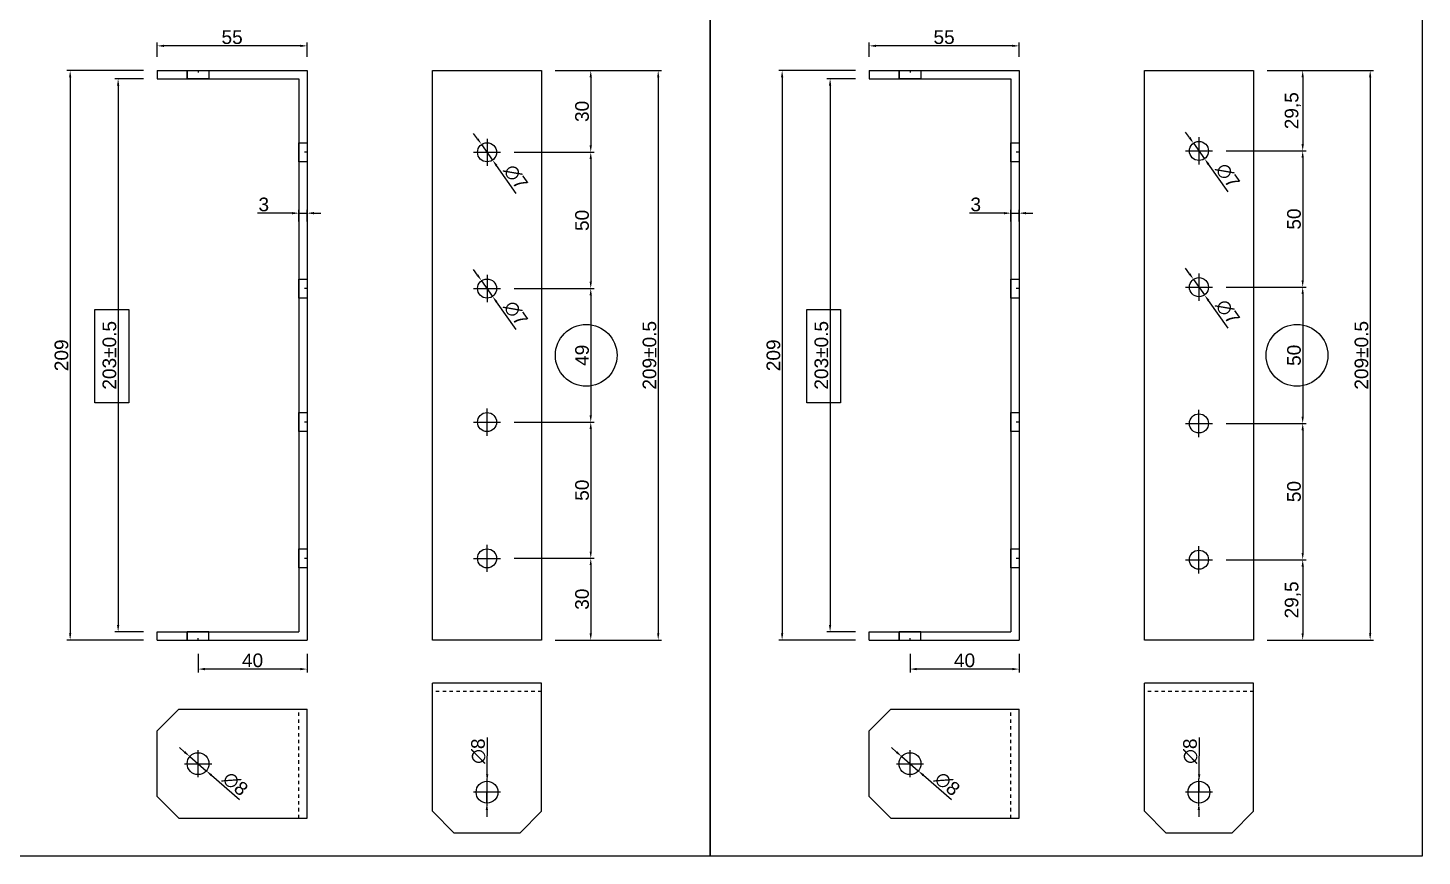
# Model space of a CAD drawing. Header units: millimetres. Extents: x -1052 to 3351, y 0 to 2015.
# Drawn here: x 2840 to 3351, y 624 to 928 of the extents above; entities that cross this region are included whole.
import ezdxf

# ---------------------------------------------------------------- set-up
doc = ezdxf.new("R2010")
doc.units = ezdxf.units.MM
doc.linetypes.add('JIS_02_1.2', pattern=[2.5, 1.25, -1.25])
for name, color, linetype in [('DESCCHILD', 20, 'Continuous'), ('Layer 1', 7, 'Continuous'), ('Layer1-1', 2, 'JIS_02_1.2')]:
    doc.layers.add(name, color=color, linetype=linetype)
doc.layers.add('Layer1', color=50, linetype='Continuous', lineweight=25)
doc.styles.get("Standard").update_dxf_attribs({"font": 'arial.ttf'})
doc.dimstyles.new('ISO-25', dxfattribs={"dimtxt": 5, "dimasz": 2.5, "dimexe": 1.25, "dimexo": 5, "dimtad": 1, "dimtxsty": 'Standard', "dimcen": 2.5, "dimclrd": 5, "dimclre": 5, "dimclrt": 2, "dimadec": 0, "dimazin": 0, "dimtfac": 1, "dimtmove": 0, "dimatfit": 3, "dimfxl": 1, "dimlwe": -1, "dimarcsym": 0})

# ---------------------------------------------------------------- blocks, each defined once
blk = doc.blocks.new('*D462')
at = {"color": 5, "linetype": 'Continuous'}
for p, q in [((2887.47, 917.35), (2887.47, 922.65)), ((2942.47, 917.35), (2942.47, 922.65))]:
    blk.add_line(p, q, dxfattribs=at)
at = {"color": 5, "linetype": 'Continuous', "lineweight": -2}
blk.add_line((2939.97, 921.4), (2889.97, 921.4), dxfattribs=at)
at = {"color": 5}
for points in [[(2889.97, 921.82), (2889.97, 920.99), (2887.47, 921.4)], [(2939.97, 920.99), (2939.97, 921.82), (2942.47, 921.4)]]:
    blk.add_solid(points, dxfattribs=at)
at = {"layer": 'Defpoints', "color": 0}
for p in [(2887.47, 921.4), (2887.47, 912.35), (2942.47, 912.35)]:
    blk.add_point(p, dxfattribs=at)
at = {"color": 2, "insert": (2914.97, 924.57), "char_height": 5, "attachment_point": 5}
blk.add_mtext('55', dxfattribs=at)
blk = doc.blocks.new('*D473')
at = {"color": 5, "linetype": 'Continuous'}
for p, q in [((2882.47, 912.35), (2854.32, 912.35)), ((2882.47, 703.35), (2854.32, 703.35))]:
    blk.add_line(p, q, dxfattribs=at)
at = {"color": 5, "linetype": 'Continuous', "lineweight": -2}
blk.add_line((2855.57, 909.85), (2855.57, 705.85), dxfattribs=at)
at = {"color": 5}
for points in [[(2855.98, 909.85), (2855.15, 909.85), (2855.57, 912.35)], [(2855.15, 705.85), (2855.98, 705.85), (2855.57, 703.35)]]:
    blk.add_solid(points, dxfattribs=at)
at = {"layer": 'Defpoints', "color": 0}
for p in [(2887.47, 912.35), (2855.57, 703.35), (2887.47, 703.35)]:
    blk.add_point(p, dxfattribs=at)
at = {"color": 2, "insert": (2852.39, 807.85), "char_height": 5, "attachment_point": 5, "rotation": 90}
blk.add_mtext('209', dxfattribs=at)
blk = doc.blocks.new('*D474')
at = {"color": 5, "linetype": 'Continuous', "lineweight": -2}
for p, q in [((2936.97, 860.01), (2924.32, 860.01)), ((2939.47, 860.01), (2942.47, 860.01)), ((2944.97, 860.01), (2947.47, 860.01))]:
    blk.add_line(p, q, dxfattribs=at)
at = {"color": 5, "linetype": 'Continuous'}
for p, q in [((2939.47, 856.9), (2939.47, 861.26)), ((2942.47, 856.9), (2942.47, 861.26))]:
    blk.add_line(p, q, dxfattribs=at)
at = {"color": 5}
for points in [[(2936.97, 859.59), (2936.97, 860.42), (2939.47, 860.01)], [(2944.97, 860.42), (2944.97, 859.59), (2942.47, 860.01)]]:
    blk.add_solid(points, dxfattribs=at)
at = {"layer": 'Defpoints', "color": 0}
for p in [(2942.47, 860.01), (2939.47, 851.9), (2942.47, 851.9)]:
    blk.add_point(p, dxfattribs=at)
at = {"color": 2, "insert": (2926.58, 863.19), "char_height": 5, "attachment_point": 5}
blk.add_mtext('3', dxfattribs=at)
blk = doc.blocks.new('*D480')
at = {"color": 5, "linetype": 'Continuous', "lineweight": -2}
for p, q in [((3005, 887.24), (3003.56, 889.28)), ((3006.45, 885.2), (3010.49, 879.49)), ((3019.15, 867.28), (3011.94, 877.45))]:
    blk.add_line(p, q, dxfattribs=at)
at = {"color": 5}
for points in [[(3004.66, 887), (3005.34, 887.48), (3006.45, 885.2)], [(3012.28, 877.69), (3011.6, 877.21), (3010.49, 879.49)]]:
    blk.add_solid(points, dxfattribs=at)
at = {"layer": 'Defpoints', "color": 0}
for p in [(3006.45, 885.2), (3010.49, 879.49)]:
    blk.add_point(p, dxfattribs=at)
at = {"color": 2, "insert": (3018.97, 873.26), "char_height": 5, "attachment_point": 5, "rotation": 305.3226}
blk.add_mtext('∅7', dxfattribs=at)
blk = doc.blocks.new('*D484')
at = {"color": 5, "linetype": 'Continuous', "lineweight": -2}
for p, q in [((3008.54, 654.04), (3008.67, 667.55)), ((3008.43, 643.54), (3008.51, 651.54)), ((3008.4, 641.04), (3008.38, 638.54))]:
    blk.add_line(p, q, dxfattribs=at)
at = {"color": 5}
for points in [[(3008.12, 654.04), (3008.95, 654.03), (3008.51, 651.54)], [(3008.82, 641.04), (3007.99, 641.04), (3008.43, 643.54)]]:
    blk.add_solid(points, dxfattribs=at)
at = {"layer": 'Defpoints', "color": 0}
for p in [(3008.51, 651.54), (3008.43, 643.54)]:
    blk.add_point(p, dxfattribs=at)
at = {"color": 2, "insert": (3005.3, 662.59), "char_height": 5, "attachment_point": 5, "rotation": 89.4223}
blk.add_mtext('∅8', dxfattribs=at)
blk = doc.blocks.new('*D485')
at = {"layer": 'Defpoints', "color": 0}
for p in [(2887.47, 909.35), (2873.16, 706.35), (2887.47, 706.35)]:
    blk.add_point(p, dxfattribs=at)
at = {"layer": 'Layer 1', "color": 5, "linetype": 'Continuous'}
for p, q in [((2882.47, 909.35), (2871.91, 909.35)), ((2882.47, 706.35), (2871.91, 706.35))]:
    blk.add_line(p, q, dxfattribs=at)
at = {"layer": 'Layer 1', "color": 5, "linetype": 'Continuous', "lineweight": -2}
blk.add_line((2873.16, 906.85), (2873.16, 708.85), dxfattribs=at)
at = {"layer": 'Layer 1', "color": 5}
for points in [[(2873.58, 906.85), (2872.75, 906.85), (2873.16, 909.35)], [(2872.75, 708.85), (2873.58, 708.85), (2873.16, 706.35)]]:
    blk.add_solid(points, dxfattribs=at)
at = {"layer": 'Layer 1', "color": 2, "insert": (2869.98, 807.85), "char_height": 5, "attachment_point": 5, "rotation": 90}
blk.add_mtext('203%%P0.5', dxfattribs=at)
blk = doc.blocks.new('*D486')
at = {"layer": 'Defpoints', "color": 0}
for p in [(3028.47, 912.35), (3028.47, 703.35), (3071.26, 703.35)]:
    blk.add_point(p, dxfattribs=at)
at = {"layer": 'Layer 1', "color": 5, "linetype": 'Continuous'}
for p, q in [((3033.47, 912.35), (3072.51, 912.35)), ((3033.47, 703.35), (3072.51, 703.35))]:
    blk.add_line(p, q, dxfattribs=at)
at = {"layer": 'Layer 1', "color": 5, "linetype": 'Continuous', "lineweight": -2}
blk.add_line((3071.26, 909.85), (3071.26, 705.85), dxfattribs=at)
at = {"layer": 'Layer 1', "color": 5}
for points in [[(3071.68, 909.85), (3070.85, 909.85), (3071.26, 912.35)], [(3070.85, 705.85), (3071.68, 705.85), (3071.26, 703.35)]]:
    blk.add_solid(points, dxfattribs=at)
at = {"layer": 'Layer 1', "color": 2, "insert": (3068.08, 807.85), "char_height": 5, "attachment_point": 5, "rotation": 90}
blk.add_mtext('209%%P0.5', dxfattribs=at)
blk = doc.blocks.new('*D487')
at = {"color": 5, "linetype": 'Continuous', "lineweight": -2}
for p, q in [((3005, 837.24), (3003.56, 839.28)), ((3006.45, 835.2), (3010.49, 829.49)), ((3019.15, 817.28), (3011.94, 827.45))]:
    blk.add_line(p, q, dxfattribs=at)
at = {"color": 5}
for points in [[(3004.66, 837), (3005.34, 837.48), (3006.45, 835.2)], [(3012.28, 827.69), (3011.6, 827.21), (3010.49, 829.49)]]:
    blk.add_solid(points, dxfattribs=at)
at = {"layer": 'Defpoints', "color": 0}
for p in [(3006.45, 835.2), (3010.49, 829.49)]:
    blk.add_point(p, dxfattribs=at)
at = {"color": 2, "insert": (3018.97, 823.26), "char_height": 5, "attachment_point": 5, "rotation": 305.3226}
blk.add_mtext('∅7', dxfattribs=at)
blk = doc.blocks.new('*D488')
at = {"layer": 'Defpoints', "color": 0}
for p in [(3028.47, 912.35), (3013.47, 882.35), (3046.52, 882.35)]:
    blk.add_point(p, dxfattribs=at)
at = {"layer": 'Layer 1', "color": 5, "linetype": 'Continuous'}
for p, q in [((3033.47, 912.35), (3047.77, 912.35)), ((3018.47, 882.35), (3047.77, 882.35))]:
    blk.add_line(p, q, dxfattribs=at)
at = {"layer": 'Layer 1', "color": 5, "linetype": 'Continuous', "lineweight": -2}
blk.add_line((3046.52, 909.85), (3046.52, 884.85), dxfattribs=at)
at = {"layer": 'Layer 1', "color": 5}
for points in [[(3046.93, 909.85), (3046.1, 909.85), (3046.52, 912.35)], [(3046.1, 884.85), (3046.93, 884.85), (3046.52, 882.35)]]:
    blk.add_solid(points, dxfattribs=at)
at = {"layer": 'Layer 1', "color": 2, "insert": (3043.34, 897.35), "char_height": 5, "attachment_point": 5, "rotation": 90}
blk.add_mtext('30', dxfattribs=at)
blk = doc.blocks.new('*D489')
at = {"layer": 'Defpoints', "color": 0}
for p in [(3013.47, 882.35), (3013.47, 832.35), (3046.52, 832.35)]:
    blk.add_point(p, dxfattribs=at)
at = {"layer": 'Layer 1', "color": 5, "linetype": 'Continuous'}
for p, q in [((3018.47, 882.35), (3047.77, 882.35)), ((3018.47, 832.35), (3047.77, 832.35))]:
    blk.add_line(p, q, dxfattribs=at)
at = {"layer": 'Layer 1', "color": 5, "linetype": 'Continuous', "lineweight": -2}
blk.add_line((3046.52, 879.85), (3046.52, 834.85), dxfattribs=at)
at = {"layer": 'Layer 1', "color": 5}
for points in [[(3046.93, 879.85), (3046.1, 879.85), (3046.52, 882.35)], [(3046.1, 834.85), (3046.93, 834.85), (3046.52, 832.35)]]:
    blk.add_solid(points, dxfattribs=at)
at = {"layer": 'Layer 1', "color": 2, "insert": (3043.34, 857.35), "char_height": 5, "attachment_point": 5, "rotation": 90}
blk.add_mtext('50', dxfattribs=at)
blk = doc.blocks.new('*D490')
at = {"layer": 'Defpoints', "color": 0}
for p in [(3013.47, 832.35), (3013.47, 783.35), (3046.52, 783.35)]:
    blk.add_point(p, dxfattribs=at)
at = {"layer": 'Layer 1', "color": 5, "linetype": 'Continuous'}
for p, q in [((3018.47, 832.35), (3047.77, 832.35)), ((3018.47, 783.35), (3047.77, 783.35))]:
    blk.add_line(p, q, dxfattribs=at)
at = {"layer": 'Layer 1', "color": 5, "linetype": 'Continuous', "lineweight": -2}
blk.add_line((3046.52, 829.85), (3046.52, 785.85), dxfattribs=at)
at = {"layer": 'Layer 1', "color": 5}
for points in [[(3046.93, 829.85), (3046.1, 829.85), (3046.52, 832.35)], [(3046.1, 785.85), (3046.93, 785.85), (3046.52, 783.35)]]:
    blk.add_solid(points, dxfattribs=at)
at = {"layer": 'Layer 1', "color": 2, "insert": (3043.34, 807.85), "char_height": 5, "attachment_point": 5, "rotation": 90}
blk.add_mtext('49', dxfattribs=at)
blk = doc.blocks.new('*D491')
at = {"layer": 'Defpoints', "color": 0}
for p in [(3013.47, 783.35), (3013.47, 733.35), (3046.52, 733.35)]:
    blk.add_point(p, dxfattribs=at)
at = {"layer": 'Layer 1', "color": 5, "linetype": 'Continuous'}
for p, q in [((3018.47, 783.35), (3047.77, 783.35)), ((3018.47, 733.35), (3047.77, 733.35))]:
    blk.add_line(p, q, dxfattribs=at)
at = {"layer": 'Layer 1', "color": 5, "linetype": 'Continuous', "lineweight": -2}
blk.add_line((3046.52, 780.85), (3046.52, 735.85), dxfattribs=at)
at = {"layer": 'Layer 1', "color": 5}
for points in [[(3046.93, 780.85), (3046.1, 780.85), (3046.52, 783.35)], [(3046.1, 735.85), (3046.93, 735.85), (3046.52, 733.35)]]:
    blk.add_solid(points, dxfattribs=at)
at = {"layer": 'Layer 1', "color": 2, "insert": (3043.34, 758.35), "char_height": 5, "attachment_point": 5, "rotation": 90}
blk.add_mtext('50', dxfattribs=at)
blk = doc.blocks.new('*D492')
at = {"layer": 'Defpoints', "color": 0}
for p in [(3013.47, 733.35), (3028.47, 703.35), (3046.52, 703.35)]:
    blk.add_point(p, dxfattribs=at)
at = {"layer": 'Layer 1', "color": 5, "linetype": 'Continuous'}
for p, q in [((3018.47, 733.35), (3047.77, 733.35)), ((3033.47, 703.35), (3047.77, 703.35))]:
    blk.add_line(p, q, dxfattribs=at)
at = {"layer": 'Layer 1', "color": 5, "linetype": 'Continuous', "lineweight": -2}
blk.add_line((3046.52, 730.85), (3046.52, 705.85), dxfattribs=at)
at = {"layer": 'Layer 1', "color": 5}
for points in [[(3046.93, 730.85), (3046.1, 730.85), (3046.52, 733.35)], [(3046.1, 705.85), (3046.93, 705.85), (3046.52, 703.35)]]:
    blk.add_solid(points, dxfattribs=at)
at = {"layer": 'Layer 1', "color": 2, "insert": (3043.34, 718.35), "char_height": 5, "attachment_point": 5, "rotation": 90}
blk.add_mtext('30', dxfattribs=at)
blk = doc.blocks.new('*D526')
at = {"layer": 'Defpoints', "color": 0}
for p in [(2902.47, 703.35), (2942.47, 703.35), (2902.47, 692.71)]:
    blk.add_point(p, dxfattribs=at)
at = {"layer": 'Layer 1', "color": 5, "linetype": 'Continuous'}
for p, q in [((2902.47, 698.35), (2902.47, 691.46)), ((2942.47, 698.35), (2942.47, 691.46))]:
    blk.add_line(p, q, dxfattribs=at)
at = {"layer": 'Layer 1', "color": 5, "linetype": 'Continuous', "lineweight": -2}
blk.add_line((2939.97, 692.71), (2904.97, 692.71), dxfattribs=at)
at = {"layer": 'Layer 1', "color": 5}
for points in [[(2904.97, 693.13), (2904.97, 692.29), (2902.47, 692.71)], [(2939.97, 692.29), (2939.97, 693.13), (2942.47, 692.71)]]:
    blk.add_solid(points, dxfattribs=at)
at = {"layer": 'Layer 1', "color": 2, "insert": (2922.47, 695.89), "char_height": 5, "attachment_point": 5}
blk.add_mtext('40', dxfattribs=at)
blk = doc.blocks.new('*D527')
at = {"layer": 'Defpoints', "color": 0}
for p in [(2899.45, 660.61), (2905.5, 655.38)]:
    blk.add_point(p, dxfattribs=at)
at = {"layer": 'Layer 1', "color": 5, "linetype": 'Continuous', "lineweight": -2}
for p, q in [((2897.56, 662.25), (2895.66, 663.88)), ((2899.45, 660.61), (2905.5, 655.38)), ((2907.39, 653.75), (2917.73, 644.81))]:
    blk.add_line(p, q, dxfattribs=at)
at = {"layer": 'Layer 1', "color": 5}
for points in [[(2897.28, 661.93), (2897.83, 662.56), (2899.45, 660.61)], [(2907.66, 654.06), (2907.12, 653.43), (2905.5, 655.38)]]:
    blk.add_solid(points, dxfattribs=at)
at = {"layer": 'Layer 1', "color": 2, "insert": (2916.13, 650.58), "char_height": 5, "attachment_point": 5, "rotation": 319.1592}
blk.add_mtext('∅8', dxfattribs=at)
blk = doc.blocks.new('*D641')
at = {"color": 5, "linetype": 'Continuous'}
for p, q in [((3148.62, 917.35), (3148.62, 922.65)), ((3203.62, 917.35), (3203.62, 922.65))]:
    blk.add_line(p, q, dxfattribs=at)
at = {"color": 5, "linetype": 'Continuous', "lineweight": -2}
blk.add_line((3201.12, 921.4), (3151.12, 921.4), dxfattribs=at)
at = {"color": 5}
for points in [[(3151.12, 921.82), (3151.12, 920.99), (3148.62, 921.4)], [(3201.12, 920.99), (3201.12, 921.82), (3203.62, 921.4)]]:
    blk.add_solid(points, dxfattribs=at)
at = {"layer": 'Defpoints', "color": 0}
for p in [(3148.62, 921.4), (3148.62, 912.35), (3203.62, 912.35)]:
    blk.add_point(p, dxfattribs=at)
at = {"color": 2, "insert": (3176.12, 924.57), "char_height": 5, "attachment_point": 5}
blk.add_mtext('55', dxfattribs=at)
blk = doc.blocks.new('*D652')
at = {"color": 5, "linetype": 'Continuous'}
for p, q in [((3143.62, 912.35), (3115.46, 912.35)), ((3143.62, 703.35), (3115.46, 703.35))]:
    blk.add_line(p, q, dxfattribs=at)
at = {"color": 5, "linetype": 'Continuous', "lineweight": -2}
blk.add_line((3116.71, 909.85), (3116.71, 705.85), dxfattribs=at)
at = {"color": 5}
for points in [[(3117.13, 909.85), (3116.3, 909.85), (3116.71, 912.35)], [(3116.3, 705.85), (3117.13, 705.85), (3116.71, 703.35)]]:
    blk.add_solid(points, dxfattribs=at)
at = {"layer": 'Defpoints', "color": 0}
for p in [(3148.62, 912.35), (3116.71, 703.35), (3148.62, 703.35)]:
    blk.add_point(p, dxfattribs=at)
at = {"color": 2, "insert": (3113.53, 807.85), "char_height": 5, "attachment_point": 5, "rotation": 90}
blk.add_mtext('209', dxfattribs=at)
blk = doc.blocks.new('*D653')
at = {"color": 5, "linetype": 'Continuous', "lineweight": -2}
for p, q in [((3198.12, 860.01), (3185.47, 860.01)), ((3200.62, 860.01), (3203.62, 860.01)), ((3206.12, 860.01), (3208.62, 860.01))]:
    blk.add_line(p, q, dxfattribs=at)
at = {"color": 5, "linetype": 'Continuous'}
for p, q in [((3200.62, 856.9), (3200.62, 861.26)), ((3203.62, 856.9), (3203.62, 861.26))]:
    blk.add_line(p, q, dxfattribs=at)
at = {"color": 5}
for points in [[(3198.12, 859.59), (3198.12, 860.42), (3200.62, 860.01)], [(3206.12, 860.42), (3206.12, 859.59), (3203.62, 860.01)]]:
    blk.add_solid(points, dxfattribs=at)
at = {"layer": 'Defpoints', "color": 0}
for p in [(3203.62, 860.01), (3200.62, 851.9), (3203.62, 851.9)]:
    blk.add_point(p, dxfattribs=at)
at = {"color": 2, "insert": (3187.73, 863.19), "char_height": 5, "attachment_point": 5}
blk.add_mtext('3', dxfattribs=at)
blk = doc.blocks.new('*D654')
at = {"color": 5, "linetype": 'Continuous', "lineweight": -2}
for p, q in [((3266.14, 887.74), (3264.7, 889.78)), ((3267.59, 885.7), (3271.64, 879.99)), ((3280.29, 867.78), (3273.08, 877.95))]:
    blk.add_line(p, q, dxfattribs=at)
at = {"color": 5}
for points in [[(3265.8, 887.5), (3266.48, 887.98), (3267.59, 885.7)], [(3273.42, 878.19), (3272.74, 877.71), (3271.64, 879.99)]]:
    blk.add_solid(points, dxfattribs=at)
at = {"layer": 'Defpoints', "color": 0}
for p in [(3267.59, 885.7), (3271.64, 879.99)]:
    blk.add_point(p, dxfattribs=at)
at = {"color": 2, "insert": (3280.12, 873.76), "char_height": 5, "attachment_point": 5, "rotation": 305.3226}
blk.add_mtext('∅7', dxfattribs=at)
blk = doc.blocks.new('*D657')
at = {"color": 5, "linetype": 'Continuous', "lineweight": -2}
for p, q in [((3269.68, 654.04), (3269.82, 667.55)), ((3269.57, 643.54), (3269.65, 651.54)), ((3269.55, 641.04), (3269.52, 638.54))]:
    blk.add_line(p, q, dxfattribs=at)
at = {"color": 5}
for points in [[(3269.26, 654.04), (3270.1, 654.03), (3269.65, 651.54)], [(3269.96, 641.04), (3269.13, 641.04), (3269.57, 643.54)]]:
    blk.add_solid(points, dxfattribs=at)
at = {"layer": 'Defpoints', "color": 0}
for p in [(3269.65, 651.54), (3269.57, 643.54)]:
    blk.add_point(p, dxfattribs=at)
at = {"color": 2, "insert": (3266.45, 662.59), "char_height": 5, "attachment_point": 5, "rotation": 89.4223}
blk.add_mtext('∅8', dxfattribs=at)
blk = doc.blocks.new('*D658')
at = {"layer": 'Defpoints', "color": 0}
for p in [(3148.62, 909.35), (3134.31, 706.35), (3148.62, 706.35)]:
    blk.add_point(p, dxfattribs=at)
at = {"layer": 'Layer 1', "color": 5, "linetype": 'Continuous'}
for p, q in [((3143.62, 909.35), (3133.06, 909.35)), ((3143.62, 706.35), (3133.06, 706.35))]:
    blk.add_line(p, q, dxfattribs=at)
at = {"layer": 'Layer 1', "color": 5, "linetype": 'Continuous', "lineweight": -2}
blk.add_line((3134.31, 906.85), (3134.31, 708.85), dxfattribs=at)
at = {"layer": 'Layer 1', "color": 5}
for points in [[(3134.72, 906.85), (3133.89, 906.85), (3134.31, 909.35)], [(3133.89, 708.85), (3134.72, 708.85), (3134.31, 706.35)]]:
    blk.add_solid(points, dxfattribs=at)
at = {"layer": 'Layer 1', "color": 2, "insert": (3131.13, 807.85), "char_height": 5, "attachment_point": 5, "rotation": 90}
blk.add_mtext('203%%P0.5', dxfattribs=at)
blk = doc.blocks.new('*D659')
at = {"layer": 'Defpoints', "color": 0}
for p in [(3289.61, 912.35), (3289.61, 703.35), (3332.41, 703.35)]:
    blk.add_point(p, dxfattribs=at)
at = {"layer": 'Layer 1', "color": 5, "linetype": 'Continuous'}
for p, q in [((3294.61, 912.35), (3333.66, 912.35)), ((3294.61, 703.35), (3333.66, 703.35))]:
    blk.add_line(p, q, dxfattribs=at)
at = {"layer": 'Layer 1', "color": 5, "linetype": 'Continuous', "lineweight": -2}
blk.add_line((3332.41, 909.85), (3332.41, 705.85), dxfattribs=at)
at = {"layer": 'Layer 1', "color": 5}
for points in [[(3332.82, 909.85), (3331.99, 909.85), (3332.41, 912.35)], [(3331.99, 705.85), (3332.82, 705.85), (3332.41, 703.35)]]:
    blk.add_solid(points, dxfattribs=at)
at = {"layer": 'Layer 1', "color": 2, "insert": (3329.23, 807.85), "char_height": 5, "attachment_point": 5, "rotation": 90}
blk.add_mtext('209%%P0.5', dxfattribs=at)
blk = doc.blocks.new('*D660')
at = {"color": 5, "linetype": 'Continuous', "lineweight": -2}
for p, q in [((3266.14, 837.74), (3264.7, 839.78)), ((3267.59, 835.7), (3271.64, 829.99)), ((3280.29, 817.78), (3273.08, 827.95))]:
    blk.add_line(p, q, dxfattribs=at)
at = {"color": 5}
for points in [[(3265.8, 837.5), (3266.48, 837.98), (3267.59, 835.7)], [(3273.42, 828.19), (3272.74, 827.71), (3271.64, 829.99)]]:
    blk.add_solid(points, dxfattribs=at)
at = {"layer": 'Defpoints', "color": 0}
for p in [(3267.59, 835.7), (3271.64, 829.99)]:
    blk.add_point(p, dxfattribs=at)
at = {"color": 2, "insert": (3280.12, 823.76), "char_height": 5, "attachment_point": 5, "rotation": 305.3226}
blk.add_mtext('∅7', dxfattribs=at)
blk = doc.blocks.new('*D661')
at = {"layer": 'Defpoints', "color": 0}
for p in [(3289.61, 912.35), (3274.61, 882.85), (3307.66, 882.85)]:
    blk.add_point(p, dxfattribs=at)
at = {"layer": 'Layer 1', "color": 5, "linetype": 'Continuous'}
for p, q in [((3294.61, 912.35), (3308.91, 912.35)), ((3279.61, 882.85), (3308.91, 882.85))]:
    blk.add_line(p, q, dxfattribs=at)
at = {"layer": 'Layer 1', "color": 5, "linetype": 'Continuous', "lineweight": -2}
blk.add_line((3307.66, 909.85), (3307.66, 885.35), dxfattribs=at)
at = {"layer": 'Layer 1', "color": 5}
for points in [[(3308.08, 909.85), (3307.24, 909.85), (3307.66, 912.35)], [(3307.24, 885.35), (3308.08, 885.35), (3307.66, 882.85)]]:
    blk.add_solid(points, dxfattribs=at)
at = {"layer": 'Layer 1', "color": 2, "insert": (3304.03, 897.6), "char_height": 5, "attachment_point": 5, "rotation": 90}
blk.add_mtext('29,5', dxfattribs=at)
blk = doc.blocks.new('*D662')
at = {"layer": 'Defpoints', "color": 0}
for p in [(3274.61, 882.85), (3274.61, 832.85), (3307.66, 832.85)]:
    blk.add_point(p, dxfattribs=at)
at = {"layer": 'Layer 1', "color": 5, "linetype": 'Continuous'}
for p, q in [((3279.61, 882.85), (3308.91, 882.85)), ((3279.61, 832.85), (3308.91, 832.85))]:
    blk.add_line(p, q, dxfattribs=at)
at = {"layer": 'Layer 1', "color": 5, "linetype": 'Continuous', "lineweight": -2}
blk.add_line((3307.66, 880.35), (3307.66, 835.35), dxfattribs=at)
at = {"layer": 'Layer 1', "color": 5}
for points in [[(3308.08, 880.35), (3307.24, 880.35), (3307.66, 882.85)], [(3307.24, 835.35), (3308.08, 835.35), (3307.66, 832.85)]]:
    blk.add_solid(points, dxfattribs=at)
at = {"layer": 'Layer 1', "color": 2, "insert": (3304.48, 857.85), "char_height": 5, "attachment_point": 5, "rotation": 90}
blk.add_mtext('50', dxfattribs=at)
blk = doc.blocks.new('*D663')
at = {"layer": 'Defpoints', "color": 0}
for p in [(3274.61, 832.85), (3274.61, 782.85), (3307.66, 782.85)]:
    blk.add_point(p, dxfattribs=at)
at = {"layer": 'Layer 1', "color": 5, "linetype": 'Continuous'}
for p, q in [((3279.61, 832.85), (3308.91, 832.85)), ((3279.61, 782.85), (3308.91, 782.85))]:
    blk.add_line(p, q, dxfattribs=at)
at = {"layer": 'Layer 1', "color": 5, "linetype": 'Continuous', "lineweight": -2}
blk.add_line((3307.66, 830.35), (3307.66, 785.35), dxfattribs=at)
at = {"layer": 'Layer 1', "color": 5}
for points in [[(3308.08, 830.35), (3307.24, 830.35), (3307.66, 832.85)], [(3307.24, 785.35), (3308.08, 785.35), (3307.66, 782.85)]]:
    blk.add_solid(points, dxfattribs=at)
at = {"layer": 'Layer 1', "color": 2, "insert": (3304.48, 807.85), "char_height": 5, "attachment_point": 5, "rotation": 90}
blk.add_mtext('50', dxfattribs=at)
blk = doc.blocks.new('*D664')
at = {"layer": 'Defpoints', "color": 0}
for p in [(3274.61, 782.85), (3274.61, 732.85), (3307.66, 732.85)]:
    blk.add_point(p, dxfattribs=at)
at = {"layer": 'Layer 1', "color": 5, "linetype": 'Continuous'}
for p, q in [((3279.61, 782.85), (3308.91, 782.85)), ((3279.61, 732.85), (3308.91, 732.85))]:
    blk.add_line(p, q, dxfattribs=at)
at = {"layer": 'Layer 1', "color": 5, "linetype": 'Continuous', "lineweight": -2}
blk.add_line((3307.66, 780.35), (3307.66, 735.35), dxfattribs=at)
at = {"layer": 'Layer 1', "color": 5}
for points in [[(3308.08, 780.35), (3307.24, 780.35), (3307.66, 782.85)], [(3307.24, 735.35), (3308.08, 735.35), (3307.66, 732.85)]]:
    blk.add_solid(points, dxfattribs=at)
at = {"layer": 'Layer 1', "color": 2, "insert": (3304.48, 757.85), "char_height": 5, "attachment_point": 5, "rotation": 90}
blk.add_mtext('50', dxfattribs=at)
blk = doc.blocks.new('*D665')
at = {"layer": 'Defpoints', "color": 0}
for p in [(3274.61, 732.85), (3289.61, 703.35), (3307.66, 703.35)]:
    blk.add_point(p, dxfattribs=at)
at = {"layer": 'Layer 1', "color": 5, "linetype": 'Continuous'}
for p, q in [((3279.61, 732.85), (3308.91, 732.85)), ((3294.61, 703.35), (3308.91, 703.35))]:
    blk.add_line(p, q, dxfattribs=at)
at = {"layer": 'Layer 1', "color": 5, "linetype": 'Continuous', "lineweight": -2}
blk.add_line((3307.66, 730.35), (3307.66, 705.85), dxfattribs=at)
at = {"layer": 'Layer 1', "color": 5}
for points in [[(3308.08, 730.35), (3307.24, 730.35), (3307.66, 732.85)], [(3307.24, 705.85), (3308.08, 705.85), (3307.66, 703.35)]]:
    blk.add_solid(points, dxfattribs=at)
at = {"layer": 'Layer 1', "color": 2, "insert": (3304.03, 718.1), "char_height": 5, "attachment_point": 5, "rotation": 90}
blk.add_mtext('29,5', dxfattribs=at)
blk = doc.blocks.new('*D666')
at = {"layer": 'Defpoints', "color": 0}
for p in [(3163.62, 703.35), (3203.62, 703.35), (3163.62, 692.71)]:
    blk.add_point(p, dxfattribs=at)
at = {"layer": 'Layer 1', "color": 5, "linetype": 'Continuous'}
for p, q in [((3163.62, 698.35), (3163.62, 691.46)), ((3203.62, 698.35), (3203.62, 691.46))]:
    blk.add_line(p, q, dxfattribs=at)
at = {"layer": 'Layer 1', "color": 5, "linetype": 'Continuous', "lineweight": -2}
blk.add_line((3201.12, 692.71), (3166.12, 692.71), dxfattribs=at)
at = {"layer": 'Layer 1', "color": 5}
for points in [[(3166.12, 693.13), (3166.12, 692.29), (3163.62, 692.71)], [(3201.12, 692.29), (3201.12, 693.13), (3203.62, 692.71)]]:
    blk.add_solid(points, dxfattribs=at)
at = {"layer": 'Layer 1', "color": 2, "insert": (3183.62, 695.89), "char_height": 5, "attachment_point": 5}
blk.add_mtext('40', dxfattribs=at)
blk = doc.blocks.new('*D667')
at = {"layer": 'Defpoints', "color": 0}
for p in [(3160.59, 660.61), (3166.64, 655.38)]:
    blk.add_point(p, dxfattribs=at)
at = {"layer": 'Layer 1', "color": 5, "linetype": 'Continuous', "lineweight": -2}
for p, q in [((3158.7, 662.25), (3156.81, 663.88)), ((3160.59, 660.61), (3166.64, 655.38)), ((3168.53, 653.75), (3178.87, 644.81))]:
    blk.add_line(p, q, dxfattribs=at)
at = {"layer": 'Layer 1', "color": 5}
for points in [[(3158.43, 661.93), (3158.97, 662.56), (3160.59, 660.61)], [(3168.81, 654.06), (3168.26, 653.43), (3166.64, 655.38)]]:
    blk.add_solid(points, dxfattribs=at)
at = {"layer": 'Layer 1', "color": 2, "insert": (3177.27, 650.58), "char_height": 5, "attachment_point": 5, "rotation": 319.1592}
blk.add_mtext('∅8', dxfattribs=at)

msp = doc.modelspace()

# ---------------------------------------------------------------- linework, layer by layer
for p, q in [((2887.4736, 912.345), (2942.4736, 912.345)), ((2887.4736, 912.345), (2887.4736, 909.345)), ((2898.4736, 912.345), (2898.4736, 909.345)), ((2902.4736, 912.345), (2902.4736, 911.595)), ((2906.4736, 912.345), (2906.4736, 909.345)), ((2942.4736, 912.345), (2942.4736, 703.345)), ((3148.6173, 912.345), (3203.6173, 912.345)), ((3148.6173, 912.345), (3148.6173, 909.345)), ((3159.6173, 912.345), (3159.6173, 909.345)), ((3163.6173, 912.345), (3163.6173, 911.595)), ((3167.6173, 912.345), (3167.6173, 909.345)), ((3203.6173, 912.345), (3203.6173, 703.345)), ((2887.4736, 909.345), (2939.4736, 909.345)), ((2939.4736, 909.345), (2939.4736, 706.345)), ((3148.6173, 909.345), (3200.6173, 909.345)), ((3200.6173, 909.345), (3200.6173, 706.345)), ((3008.4696, 887.345), (3008.4696, 877.345)), ((3269.6133, 887.845), (3269.6133, 877.845)), ((3003.4696, 882.345), (3013.4696, 882.345)), ((3264.6133, 882.845), (3274.6133, 882.845)), ((3008.4696, 837.345), (3008.4696, 827.345)), ((3269.6133, 837.845), (3269.6133, 827.845)), ((3003.4696, 832.345), (3013.4696, 832.345)), ((3264.6133, 832.845), (3274.6133, 832.845)), ((3008.4696, 778.345), (3008.4696, 788.345)), ((3269.6133, 777.845), (3269.6133, 787.845)), ((3003.4696, 783.345), (3013.4696, 783.345)), ((3264.6133, 782.845), (3274.6133, 782.845)), ((3008.4696, 728.345), (3008.4696, 738.345)), ((3269.6133, 727.845), (3269.6133, 737.845)), ((3003.4696, 733.345), (3013.4696, 733.345)), ((3264.6133, 732.845), (3274.6133, 732.845)), ((2887.4736, 706.345), (2939.4736, 706.345)), ((2887.4736, 703.345), (2887.4736, 706.345)), ((2898.4736, 703.345), (2898.4736, 706.345)), ((2906.4736, 703.345), (2906.4736, 706.345)), ((3148.6173, 706.345), (3200.6173, 706.345)), ((3148.6173, 703.345), (3148.6173, 706.345)), ((3159.6173, 703.345), (3159.6173, 706.345)), ((3167.6173, 703.345), (3167.6173, 706.345)), ((2887.4736, 703.345), (2942.4736, 703.345)), ((2902.4736, 703.345), (2902.4736, 704.095)), ((3148.6173, 703.345), (3203.6173, 703.345)), ((3163.6173, 703.345), (3163.6173, 704.095)), ((3028.4696, 687.539), (2988.4696, 687.539)), ((2988.4696, 640.539), (2988.4696, 687.539)), ((3028.4696, 640.539), (3028.4696, 687.539)), ((3289.6133, 687.539), (3249.6133, 687.539)), ((3249.6133, 640.539), (3249.6133, 687.539)), ((3289.6133, 640.539), (3289.6133, 687.539)), ((2887.4736, 669.9987), (2895.4736, 677.9987)), ((2895.4736, 677.9987), (2942.4736, 677.9987)), ((2942.4736, 637.9987), (2942.4736, 677.9987)), ((3148.6173, 669.9987), (3156.6173, 677.9987)), ((3156.6173, 677.9987), (3203.6173, 677.9987)), ((3203.6173, 637.9987), (3203.6173, 677.9987)), ((2887.4736, 645.9987), (2887.4736, 669.9987)), ((3148.6173, 645.9987), (3148.6173, 669.9987)), ((2902.4736, 652.9987), (2902.4736, 662.9987)), ((3163.6173, 652.9987), (3163.6173, 662.9987)), ((2897.4736, 657.9987), (2907.4736, 657.9987)), ((3158.6173, 657.9987), (3168.6173, 657.9987)), ((3008.4696, 642.539), (3008.4696, 652.539)), ((3269.6133, 642.539), (3269.6133, 652.539)), ((2895.4736, 637.9987), (2887.4736, 645.9987)), ((3013.4696, 647.539), (3003.4696, 647.539)), ((3156.6173, 637.9987), (3148.6173, 645.9987)), ((3274.6133, 647.539), (3264.6133, 647.539)), ((2996.4696, 632.539), (2988.4696, 640.539)), ((3028.4696, 640.539), (3020.4696, 632.539)), ((3257.6133, 632.539), (3249.6133, 640.539)), ((3289.6133, 640.539), (3281.6133, 632.539)), ((2895.4736, 637.9987), (2942.4736, 637.9987)), ((3156.6173, 637.9987), (3203.6173, 637.9987)), ((3020.4696, 632.539), (2996.4696, 632.539)), ((3281.6133, 632.539), (3257.6133, 632.539))]:
    msp.add_line(p, q)
for points in [[(2988.4696, 912.345), (3028.4696, 912.345), (3028.4696, 703.345), (2988.4696, 703.345)], [(3249.6133, 912.345), (3289.6133, 912.345), (3289.6133, 703.345), (3249.6133, 703.345)]]:
    msp.add_lwpolyline(points, close=True)
for centre, radius in [((3008.4696, 882.345), 3.5), ((3269.6133, 882.845), 3.5), ((3008.4696, 832.345), 3.5), ((3269.6133, 832.845), 3.5), ((3008.4696, 783.345), 3.5), ((3269.6133, 782.845), 3.5), ((3008.4696, 733.345), 3.5), ((3269.6133, 732.845), 3.5), ((2902.4736, 657.9987), 4), ((3163.6173, 657.9987), 4), ((3008.4696, 647.539), 4), ((3269.6133, 647.539), 4)]:
    msp.add_circle(centre, radius)
at = {"layer": 'DESCCHILD'}
for centre in [(3044.8444, 807.845), (3305.5567, 807.845)]:
    msp.add_circle(centre, 11.3176, dxfattribs=at)
at = {"layer": 'Layer 1'}
for points in [[(2864.6642, 824.6982), (2877.0402, 824.6982), (2877.0402, 790.4043), (2864.6642, 790.4043)], [(3125.8078, 824.6982), (3138.1839, 824.6982), (3138.1839, 790.4043), (3125.8078, 790.4043)]]:
    msp.add_lwpolyline(points, close=True, dxfattribs=at)
at = {"layer": 'Layer1'}
for p, q in [((2942.4736, 882.345), (2941.4736, 882.345)), ((3203.6173, 882.345), (3202.6173, 882.345)), ((2942.4736, 832.345), (2941.4736, 832.345)), ((3203.6173, 832.345), (3202.6173, 832.345)), ((2942.4736, 783.345), (2941.4736, 783.345)), ((3203.6173, 783.345), (3202.6173, 783.345)), ((2942.4736, 733.345), (2941.4736, 733.345)), ((3203.6173, 733.345), (3202.6173, 733.345))]:
    msp.add_line(p, q, dxfattribs=at)
for points in [[(2829.1701, 1089.3092), (3090.3138, 1089.3092), (3090.3138, 624.074), (2829.1701, 624.074)], [(3090.3138, 1089.3092), (3351.4575, 1089.3092), (3351.4575, 624.074), (3090.3138, 624.074)], [(2898.4736, 912.345), (2906.4736, 912.345), (2906.4736, 909.345), (2898.4736, 909.345)], [(3159.6173, 912.345), (3167.6173, 912.345), (3167.6173, 909.345), (3159.6173, 909.345)], [(2939.4736, 885.845), (2942.4736, 885.845), (2942.4736, 878.845), (2939.4736, 878.845)], [(3200.6173, 885.845), (3203.6173, 885.845), (3203.6173, 878.845), (3200.6173, 878.845)], [(2939.4736, 835.845), (2942.4736, 835.845), (2942.4736, 828.845), (2939.4736, 828.845)], [(3200.6173, 835.845), (3203.6173, 835.845), (3203.6173, 828.845), (3200.6173, 828.845)], [(2939.4736, 786.845), (2942.4736, 786.845), (2942.4736, 779.845), (2939.4736, 779.845)], [(3200.6173, 786.845), (3203.6173, 786.845), (3203.6173, 779.845), (3200.6173, 779.845)], [(2939.4736, 736.845), (2942.4736, 736.845), (2942.4736, 729.845), (2939.4736, 729.845)], [(3200.6173, 736.845), (3203.6173, 736.845), (3203.6173, 729.845), (3200.6173, 729.845)], [(2898.4736, 703.345), (2906.4736, 703.345), (2906.4736, 706.345), (2898.4736, 706.345)], [(3159.6173, 703.345), (3167.6173, 703.345), (3167.6173, 706.345), (3159.6173, 706.345)]]:
    msp.add_lwpolyline(points, close=True, dxfattribs=at)
at = {"layer": 'Layer1-1'}
for p, q in [((3028.4696, 684.539), (2988.4696, 684.539)), ((3289.6133, 684.539), (3249.6133, 684.539)), ((2939.4736, 637.9987), (2939.4736, 677.9987)), ((3200.6173, 637.9987), (3200.6173, 677.9987))]:
    msp.add_line(p, q, dxfattribs=at)

# ---------------------------------------------------------------- dimensions: what is measured, and where the dimension line sits
for base, p1, p2, picture, middle in [((2887.4736, 921.4046), (2942.4736, 912.345), (2887.4736, 912.345), '*D462', (2914.9736, 924.5723)), ((3148.6173, 921.4046), (3203.6173, 912.345), (3148.6173, 912.345), '*D641', (3176.1173, 924.5723))]:
    dim = msp.add_linear_dim(base=base, p1=p1, p2=p2, dimstyle='ISO-25')
    dim.commit()
    dim.dimension.update_dxf_attribs({"geometry": picture, "text_midpoint": middle})
for base, p1, p2, picture, middle in [((2855.5681, 703.345), (2887.4736, 912.345), (2887.4736, 703.345), '*D473', (2852.3902, 807.845)), ((3116.7117, 703.345), (3148.6173, 912.345), (3148.6173, 703.345), '*D652', (3113.5339, 807.845))]:
    dim = msp.add_linear_dim(base=base, p1=p1, p2=p2, angle=90, dimstyle='ISO-25')
    dim.commit()
    dim.dimension.update_dxf_attribs({"geometry": picture, "text_midpoint": middle})
for p1, p2, picture, middle in [((3006.446, 885.2007), (3010.4932, 879.4893), '*D480', (3018.9726, 873.2617)), ((3267.5897, 885.7007), (3271.6369, 879.9893), '*D654', (3280.1163, 873.7617)), ((3006.446, 835.2007), (3010.4932, 829.4893), '*D487', (3018.9726, 823.2617)), ((3267.5897, 835.7007), (3271.6369, 829.9893), '*D660', (3280.1163, 823.7617))]:
    dim = msp.add_diameter_dim_2p(p1=p1, p2=p2, dimstyle='ISO-25')
    dim.commit()
    dim.dimension.update_dxf_attribs({"geometry": picture, "text_midpoint": middle})
for base, p1, p2, picture, middle in [((2942.4736, 860.0054), (2939.4736, 851.902), (2942.4736, 851.902), '*D474', (2926.5843, 860.0054)), ((3203.6173, 860.0054), (3200.6173, 851.902), (3203.6173, 851.902), '*D653', (3187.728, 860.0054))]:
    dim = msp.add_linear_dim(base=base, p1=p1, p2=p2, dimstyle='ISO-25')
    dim.commit()
    dim.dimension.update_dxf_attribs({"geometry": picture, "text_midpoint": middle, "dimtype": 160})
for p1, p2, picture, middle in [((3008.4293, 643.5392), (3008.5099, 651.5388), '*D484', (3008.621, 662.5577)), ((3269.573, 643.5392), (3269.6536, 651.5388), '*D657', (3269.7647, 662.5577))]:
    dim = msp.add_diameter_dim_2p(p1=p1, p2=p2, dimstyle='ISO-25')
    dim.commit()
    dim.dimension.update_dxf_attribs({"geometry": picture, "text_midpoint": middle, "dimtype": 163})
at = {"layer": 'Layer 1'}
for base, p1, p2, picture, middle in [((3046.5164, 882.345), (3028.4696, 912.345), (3013.4696, 882.345), '*D488', (3043.3368, 897.345)), ((3307.6601, 882.845), (3289.6133, 912.345), (3274.6133, 882.845), '*D661', (3304.0303, 897.595))]:
    dim = msp.add_linear_dim(base=base, p1=p1, p2=p2, angle=90, dimstyle='ISO-25', dxfattribs=at)
    dim.commit()
    dim.dimension.update_dxf_attribs({"geometry": picture, "text_midpoint": middle})
for base, p1, p2, picture, middle in [((3071.2622, 703.345), (3028.4696, 912.345), (3028.4696, 703.345), '*D486', (3068.0843, 807.845)), ((3332.4058, 703.345), (3289.6133, 912.345), (3289.6133, 703.345), '*D659', (3329.228, 807.845))]:
    dim = msp.add_linear_dim(base=base, p1=p1, p2=p2, angle=90, text='<>%%P0.5', dimstyle='ISO-25', override={"dimtxsty": 'Standard'}, dxfattribs=at)
    dim.commit()
    dim.dimension.update_dxf_attribs({"geometry": picture, "text_midpoint": middle})
for base, p1, p2, picture, middle in [((2873.1641, 706.345), (2887.4736, 909.345), (2887.4736, 706.345), '*D485', (2873.1641, 807.845)), ((3134.3077, 706.345), (3148.6173, 909.345), (3148.6173, 706.345), '*D658', (3134.3077, 807.845))]:
    dim = msp.add_linear_dim(base=base, p1=p1, p2=p2, angle=90, text='<>%%P0.5', dimstyle='ISO-25', override={"dimtxsty": 'Standard'}, dxfattribs=at)
    dim.commit()
    dim.dimension.update_dxf_attribs({"geometry": picture, "text_midpoint": middle, "dimtype": 160})
for base, p1, p2, picture, middle in [((3046.5164, 832.345), (3013.4696, 882.345), (3013.4696, 832.345), '*D489', (3043.3385, 857.345)), ((3307.6601, 832.845), (3274.6133, 882.845), (3274.6133, 832.845), '*D662', (3304.4822, 857.845)), ((3046.5164, 783.345), (3013.4696, 832.345), (3013.4696, 783.345), '*D490', (3043.3385, 807.845)), ((3307.6601, 782.845), (3274.6133, 832.845), (3274.6133, 782.845), '*D663', (3304.4822, 807.845)), ((3046.5164, 733.345), (3013.4696, 783.345), (3013.4696, 733.345), '*D491', (3043.3385, 758.345)), ((3307.6601, 732.845), (3274.6133, 782.845), (3274.6133, 732.845), '*D664', (3304.4822, 757.845)), ((3046.5164, 703.345), (3013.4696, 733.345), (3028.4696, 703.345), '*D492', (3043.3368, 718.345)), ((3307.6601, 703.345), (3274.6133, 732.845), (3289.6133, 703.345), '*D665', (3304.0303, 718.095))]:
    dim = msp.add_linear_dim(base=base, p1=p1, p2=p2, angle=90, dimstyle='ISO-25', override={"dimtmove": 1}, dxfattribs=at)
    dim.commit()
    dim.dimension.update_dxf_attribs({"geometry": picture, "text_midpoint": middle})
for base, p1, p2, picture, middle in [((2902.4736, 692.7098), (2942.4736, 703.345), (2902.4736, 703.345), '*D526', (2922.4736, 695.8876)), ((3163.6173, 692.7098), (3203.6173, 703.345), (3163.6173, 703.345), '*D666', (3183.6173, 695.8876))]:
    dim = msp.add_linear_dim(base=base, p1=p1, p2=p2, dimstyle='ISO-25', dxfattribs=at)
    dim.commit()
    dim.dimension.update_dxf_attribs({"geometry": picture, "text_midpoint": middle})
for p1, p2, picture, middle in [((2899.4475, 660.6145), (2905.4998, 655.3829), '*D527', (2913.9555, 648.0736)), ((3160.5912, 660.6145), (3166.6434, 655.3829), '*D667', (3175.0992, 648.0736))]:
    dim = msp.add_diameter_dim_2p(p1=p1, p2=p2, dimstyle='ISO-25', dxfattribs=at)
    dim.commit()
    dim.dimension.update_dxf_attribs({"geometry": picture, "text_midpoint": middle, "dimtype": 163})

doc.saveas('drawing.dxf')
